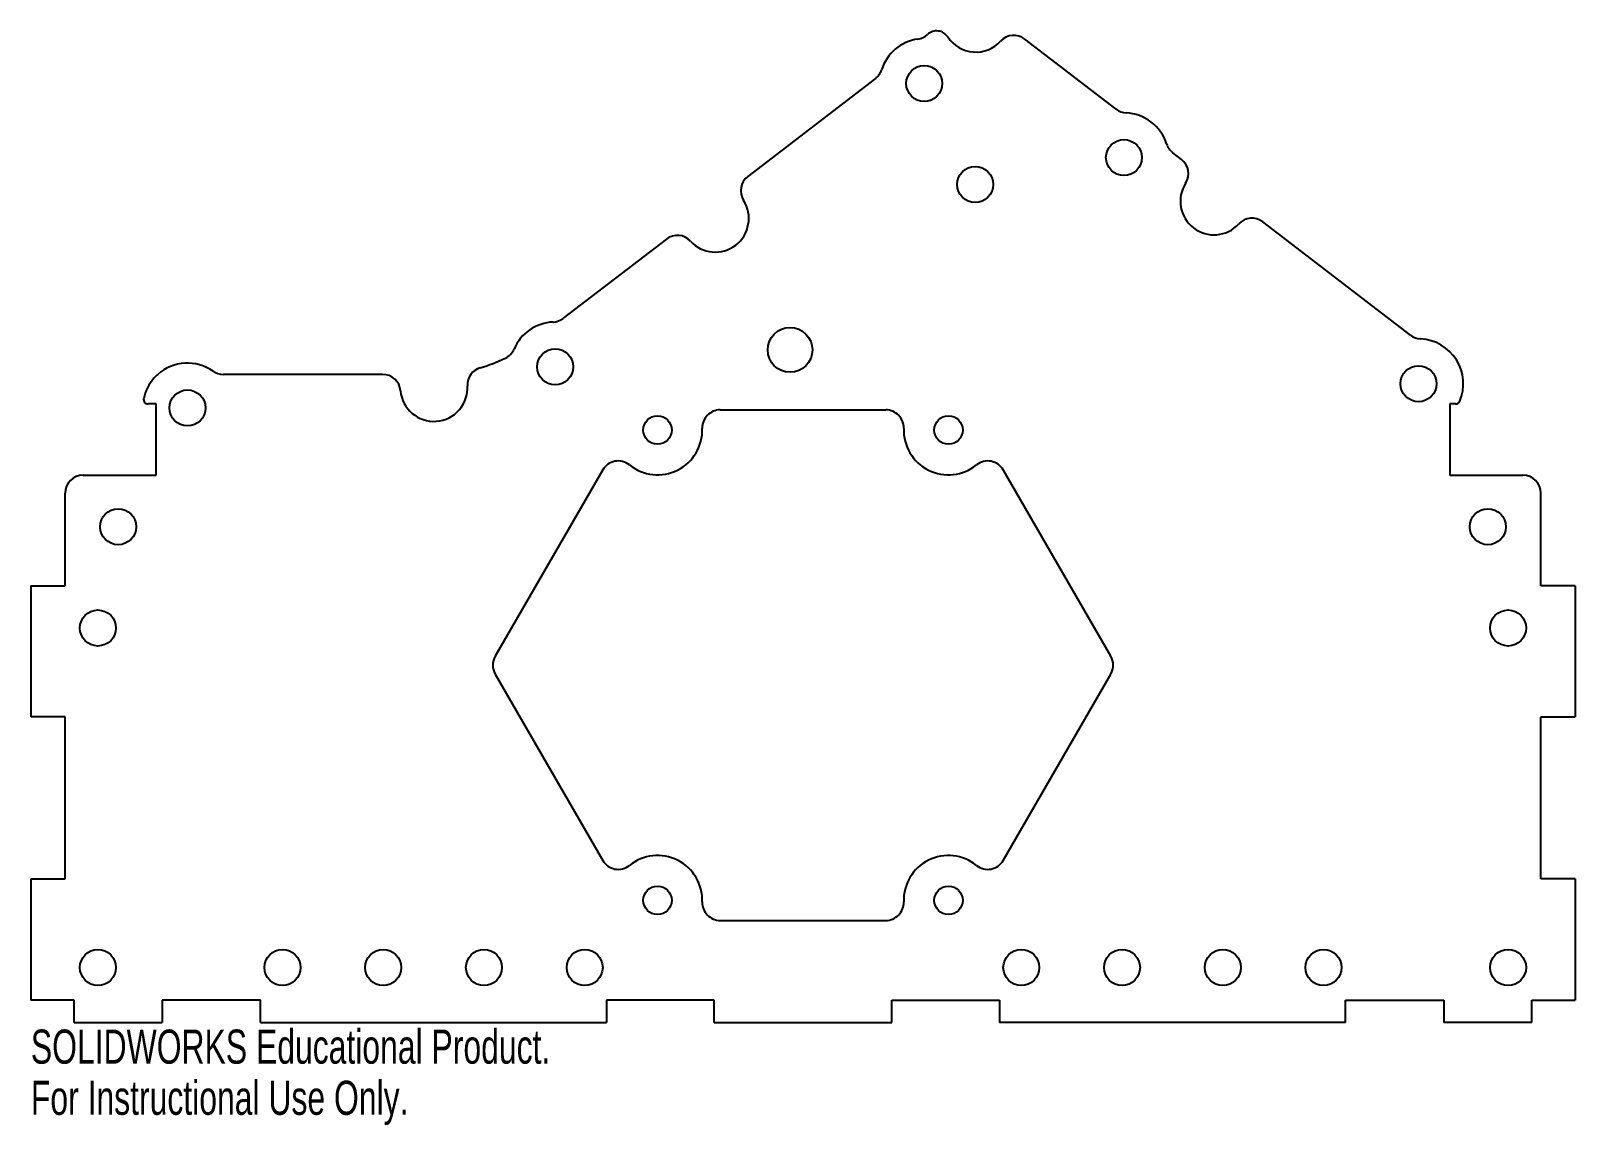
# Model space of a CAD drawing. Header units: inches. Extents: x -4.31 to 4.31, y -6.7 to -0.59.
import ezdxf

# ---------------------------------------------------------------- set-up
doc = ezdxf.new("R2010")
doc.units = ezdxf.units.IN
doc.header["$MEASUREMENT"] = 0
doc.styles.add('SLDTEXTSTYLE0', font='TXT', dxfattribs={"width": 0.7})

msp = doc.modelspace()

# ---------------------------------------------------------------- linework, layer by layer
at = {"color": 7, "linetype": 'Continuous', "lineweight": 25}
for p, q in [((1.7484, -1.0264), (1.2381, -0.6349)), ((0.4047, -0.8554), (-0.3085, -1.4026)), ((2.1136, -1.3067), (2.0651, -1.2695)), ((3.3933, -2.2886), (2.568, -1.6554)), ((-0.7629, -1.7513), (-1.3397, -2.1939)), ((-2.3475, -2.5066), (-3.2379, -2.5066)), ((-3.6125, -2.6721), (-3.6575, -2.6721)), ((-3.6125, -3.0696), (-3.6125, -2.6721)), ((3.6125, -2.6721), (3.6125, -3.0696)), ((3.6445, -2.6721), (3.6125, -2.6721)), ((-0.4627, -2.705), (0.4627, -2.705)), ((-4.0207, -3.0696), (-3.6125, -3.0696)), ((-1.1185, -3.0402), (-1.7189, -4.08)), ((1.7189, -4.08), (1.1185, -3.0402)), ((3.6125, -3.0696), (4.0207, -3.0696)), ((-4.1207, -3.6871), (-4.1207, -3.1696)), ((4.1207, -3.6871), (4.1207, -3.1696)), ((-4.312, -3.6871), (-4.312, -4.4175)), ((-4.312, -3.6871), (-4.1207, -3.6871)), ((4.312, -3.6871), (4.1207, -3.6871)), ((4.312, -3.6871), (4.312, -4.4175)), ((-1.7189, -4.18), (-1.1185, -5.2198)), ((1.1185, -5.2198), (1.7189, -4.18)), ((-4.12, -4.4175), (-4.312, -4.4175)), ((-4.12, -5.3225), (-4.12, -4.4175)), ((4.12, -4.4175), (4.312, -4.4175)), ((4.12, -5.3225), (4.12, -4.4175)), ((-4.312, -5.3225), (-4.312, -6)), ((-4.312, -5.3225), (-4.12, -5.3225)), ((4.312, -5.3225), (4.12, -5.3225)), ((4.312, -5.3225), (4.312, -6)), ((-0.4627, -5.555), (0.4627, -5.555)), ((-4.07, -6), (-4.312, -6)), ((-4.07, -6.124), (-4.07, -6)), ((-3.0288, -6), (-3.578, -6)), ((-3.578, -6), (-3.578, -6.124)), ((-3.0288, -6.124), (-3.0288, -6)), ((-0.497, -6), (-1.0973, -6)), ((-1.0973, -6), (-1.0973, -6.124)), ((-0.497, -6.124), (-0.497, -6)), ((0.497, -6), (1.0973, -6)), ((0.497, -6.124), (0.497, -6)), ((1.0973, -6), (1.0973, -6.124)), ((3.0288, -6), (3.578, -6)), ((3.0288, -6.124), (3.0288, -6)), ((3.578, -6), (3.578, -6.124)), ((4.07, -6), (4.312, -6)), ((4.07, -6.124), (4.07, -6)), ((-4.07, -6.124), (-3.578, -6.124)), ((-3.0288, -6.124), (-1.0973, -6.124)), ((-0.497, -6.124), (0.497, -6.124)), ((3.0288, -6.124), (1.0973, -6.124)), ((4.07, -6.124), (3.578, -6.124))]:
    msp.add_line(p, q, dxfattribs=at)
for centre, radius in [((0.6772, -0.8826), 0.1005), ((1.7926, -1.2967), 0.1005), ((0.9618, -1.447), 0.1005), ((-0.0722, -2.3699), 0.125), ((-1.3839, -2.4642), 0.1005), ((3.4375, -2.5589), 0.1005), ((-3.4375, -2.6941), 0.1005), ((-0.8125, -2.8175), 0.0795), ((0.8125, -2.8175), 0.0795), ((-3.825, -3.3571), 0.1005), ((3.825, -3.3571), 0.1005), ((-3.9375, -3.9225), 0.1005), ((3.9375, -3.9225), 0.1005), ((-0.8125, -5.4425), 0.0795), ((0.8125, -5.4425), 0.0795), ((-3.9375, -5.8175), 0.1005), ((-2.9068, -5.8175), 0.1005), ((-2.3443, -5.8175), 0.1005), ((-1.7817, -5.8175), 0.1005), ((-1.2192, -5.8175), 0.1005), ((1.2192, -5.8175), 0.1005), ((1.7817, -5.8175), 0.1005), ((2.3443, -5.8175), 0.1005), ((2.9068, -5.8175), 0.1005), ((3.9375, -5.8175), 0.1005)]:
    msp.add_circle(centre, radius, dxfattribs=at)
for centre, radius, start, end in [((0.746, -0.6645), 0.075, 33.3714, 132.87918), ((0.6772, -0.8826), 0.25, 98.26129, 162.27194), ((0.627, -0.5362), 0.1, 278.26129, 312.87918), ((0.9653, -0.5201), 0.1875, 213.3714, 317.51146), ((1.1773, -0.7143), 0.1, 52.5, 137.51146), ((0.3439, -0.776), 0.1, 307.5, 342.27194), ((1.8092, -0.9471), 0.1, 232.5, 267.27194), ((1.7926, -1.2967), 0.25, 17.72806, 87.27194), ((2.126, -1.1901), 0.1, 197.72806, 232.5), ((2.0527, -1.386), 0.1, 327.48854, 52.5), ((-0.2476, -1.482), 0.1, 127.5, 212.51146), ((2.2951, -1.5405), 0.1875, 147.48854, 317.51146), ((-0.49, -1.6365), 0.1875, 222.48854, 32.51146), ((2.5071, -1.7347), 0.1, 52.5, 137.51146), ((-0.702, -1.8307), 0.1, 42.48854, 127.5), ((-1.3839, -2.4642), 0.25, 92.72806, 156.73871), ((-1.4005, -2.1146), 0.1, 272.72806, 307.5), ((3.4542, -2.2093), 0.1, 232.5, 267.27194), ((3.4375, -2.5589), 0.25, 336.93006, 87.27194), ((-1.7054, -2.3259), 0.1, 295.54046, 336.73871), ((-3.4375, -2.6941), 0.25, 55.22806, 131.40962), ((-3.2379, -2.4066), 0.1, 235.22806, 270), ((-1.7741, -2.5655), 0.1, 106.26332, 183.1934), ((-2.0611, -1.5816), 0.925, 286.26332, 295.54046), ((-3.4375, -2.6941), 0.25, 138.59038, 167.94589), ((-3.5441, -2.5875), 0.1, 125.99288, 144.00712), ((-2.3475, -2.6066), 0.1, 4.98854, 90), ((-2.0611, -2.5816), 0.1875, 184.98854, 3.1934), ((-3.6575, -2.6471), 0.025, 167.94589, 270), ((3.6445, -2.6471), 0.025, 270, 336.93006), ((-0.4627, -2.805), 0.1, 90, 182.04671), ((0.4627, -2.805), 0.1, 357.95329, 90), ((-0.8125, -2.8175), 0.25, 231.178, 2.04671), ((0.8125, -2.8175), 0.25, 177.95329, 308.822), ((-1.0319, -3.0902), 0.1, 51.178, 150), ((1.0319, -3.0902), 0.1, 30, 128.822), ((-4.0207, -3.1696), 0.1, 90, 180), ((4.0207, -3.1696), 0.1, 0, 90), ((-1.6323, -4.13), 0.1, 150, 210), ((1.6323, -4.13), 0.1, 330, 30), ((-1.0319, -5.1698), 0.1, 210, 308.822), ((-0.8125, -5.4425), 0.25, 357.95329, 128.822), ((0.8125, -5.4425), 0.25, 51.178, 182.04671), ((1.0319, -5.1698), 0.1, 231.178, 330), ((-0.4627, -5.455), 0.1, 177.95329, 270), ((0.4627, -5.455), 0.1, 270, 2.04671)]:
    msp.add_arc(centre, radius, start, end, dxfattribs=at)

# ---------------------------------------------------------------- texts
at = {"color": 7, "linetype": 'Continuous', "char_height": 0.1903, "attachment_point": 1, "style": 'SLDTEXTSTYLE0'}
for s, insert in [('SOLIDWORKS Educational Product.', (-4.312, -6.1641)), ('For Instructional Use Only.', (-4.312, -6.4496))]:
    msp.add_mtext(s, dxfattribs=dict(at, insert=insert))

doc.saveas('drawing.dxf')
